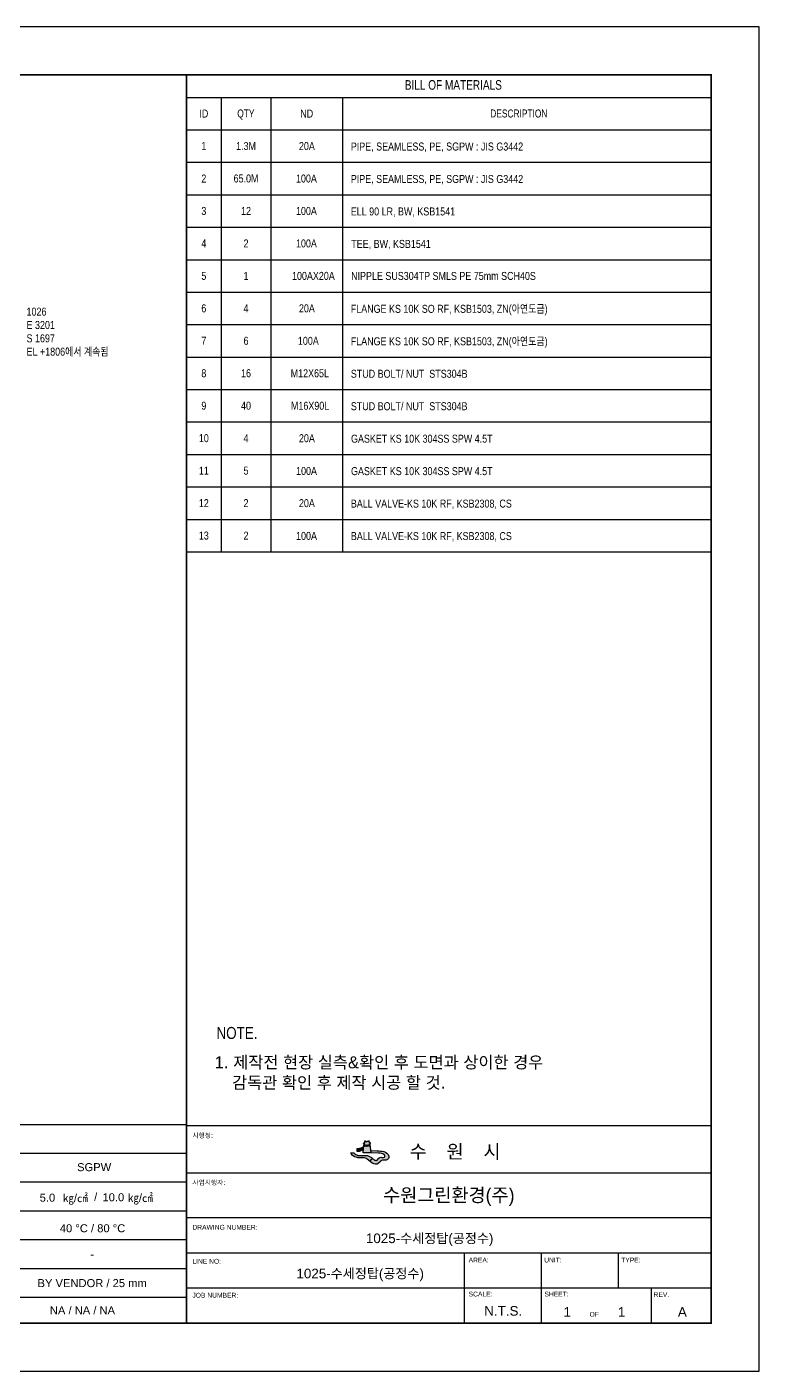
# Model space of a CAD drawing. Header units: millimetres. Extents: x 0 to 594, y 0 to 420.
# Drawn here: x 365.1 to 594, y 0 to 420 of the extents above; entities that cross this region are included whole.
import ezdxf
from ezdxf.enums import TextEntityAlignment as Align

# ---------------------------------------------------------------- set-up
doc = ezdxf.new("R2010")
doc.units = ezdxf.units.MM
doc.header["$LTSCALE"] = 0.25
for name, color, linetype in [('7', 5, 'Continuous'), ('주석', 7, 'Continuous'), ('지시선', 1, 'Continuous'), ('테이블', 7, 'Continuous')]:
    doc.layers.add(name, color=color, linetype=linetype)
doc.styles.add('AdskIsoAnnotation', font='arial.ttf', dxfattribs={"width": 0.8, "height": 1})
doc.styles.add('AdskIsoMetric', font='arial.ttf', dxfattribs={"width": 0.8, "height": 2.5})
doc.styles.add('MtXpl_', font='')
doc.styles.add('RomanS', font='arial.ttf')
doc.styles.get("Standard").update_dxf_attribs({"font": 'arial.ttf'})
doc.styles.add('굴림', font='')
doc.styles.get('MtXpl_').set_extended_font_data('Gulim')
doc.styles.get('굴림').set_extended_font_data('Gulim')

# ---------------------------------------------------------------- blocks, each defined once
blk = doc.blocks.new('수원시마크')
for color, points in [(1, [(3.75, 6.08, 0.143186), (2.76, 5.78, -0.141847), (1.87, 5.57), (1.39, 5.55), (1.39, 4.73), (1.96, 4.73, 0.144474), (2.64, 4.86), (2.85, 4.99, -0.277731), (3.42, 5.19), (3.68, 5.22)]), (3, [(4.54, 3.3), (1.78, 3.3, -0.16593), (0.46, 4.14), (-0.62, 4.14, 0.174295), (0.21, 3.1, 0.126792), (2.29, 2.45), (3.76, 2.41, -0.209259), (4.99, 2.06), (5.76, 1.43), (6.79, 2.24), (6.45, 2.52, 0.16522)])]:
    blk.add_hatch(color=color).paths.add_polyline_path(points)
h = blk.add_hatch(color=5)
h.paths.add_polyline_path([(6.27, 4.13), (6.04, 6.98), (5.7, 6.98), (5.7, 7.25), (6.13, 7.29), (6.13, 7.5), (5.64, 7.81), (5.64, 8.21), (5.5, 8.21), (5.5, 8.01), (4.93, 7.98), (4.36, 8.01), (4.36, 8.21), (4.22, 8.21), (4.22, 7.81), (3.73, 7.5), (3.73, 7.29), (4.16, 7.25), (4.16, 6.98), (3.82, 6.98), (3.59, 4.13)])
h.paths.add_polyline_path([(4.76, 6.46), (4.76, 6.74), (5.1, 6.74), (5.1, 6.46)], flags=16)
h.paths.add_polyline_path([(5.41, 6.46), (5.41, 6.74), (5.75, 6.74), (5.75, 6.46)], flags=16)
h.paths.add_polyline_path([(4.45, 6.46), (4.11, 6.46), (4.11, 6.74), (4.45, 6.74)], flags=16)
h.paths.add_polyline_path([(8.83, 4.05, -0.174291), (10.75, 3.51, -0.59696), (10.82, 2.7, -0.25604), (10.22, 2.53, 0.024566), (9.63, 2.64, 0.278989), (8.96, 2.35), (8.37, 1.69, -0.298853), (7.44, 1.72), (6.79, 2.24), (5.76, 1.43), (6.54, 0.8, 0.063286), (7.28, 0.37, 0.24753), (8.73, 0.49), (9.46, 1.2, -0.193471), (10.41, 1.66), (11.45, 1.69, 0.388319), (12.37, 3.05, 0.259907), (10.64, 4.57, 0.04063), (8.4, 4.86), (6.21, 4.91), (6.27, 4.13), (6.32, 4.13)])
at = {"color": 1}
blk.add_line((5.76, 1.43), (6.79, 2.24), dxfattribs=at)
at = {"color": 5}
for points in [[(6.2, 4.91), (8.4, 4.86, -0.04063), (10.64, 4.57, -0.259907), (12.37, 3.05, -0.388319), (11.45, 1.69), (10.41, 1.66, 0.193471), (9.46, 1.2), (8.73, 0.49, -0.24753), (7.28, 0.37, -0.063286), (6.54, 0.8), (4.99, 2.06, 0.209259), (3.76, 2.41), (2.29, 2.45, -0.126792), (0.21, 3.1, -0.174295), (-0.62, 4.14, -2.92713)], [(-0.62, 4.14), (0.46, 4.14, 0.16593), (1.78, 3.3), (4.54, 3.3, -0.16522), (6.45, 2.52), (7.44, 1.72, 0.298853), (8.37, 1.69), (8.96, 2.35, -0.278989), (9.63, 2.64, -0.024566), (10.22, 2.53, 0.25604), (10.82, 2.7, 0.59696), (10.75, 3.51, 0.174291), (8.83, 4.05), (6.32, 4.13), (3.59, 4.13)]]:
    blk.add_lwpolyline(points, format="xyb", dxfattribs=at)
at = {"color": 1}
blk.add_lwpolyline([(3.75, 6.08, 0.143186), (2.76, 5.78, -0.141847), (1.87, 5.57), (1.39, 5.55), (1.39, 4.73), (1.96, 4.73, 0.144474), (2.64, 4.86), (2.85, 4.99, -0.277731), (3.42, 5.19), (3.68, 5.22)], format="xyb", dxfattribs=at)
at = {"color": 5}
for points in [[(3.59, 4.13), (3.82, 6.98), (4.16, 6.98), (4.16, 7.25), (3.73, 7.29), (3.73, 7.5), (4.22, 7.81), (4.22, 8.21), (4.36, 8.21), (4.36, 8.01), (4.93, 7.98)], [(6.27, 4.13), (6.04, 6.98), (5.7, 6.98), (5.7, 7.25), (6.13, 7.29), (6.13, 7.5), (5.64, 7.81), (5.64, 8.21), (5.5, 8.21), (5.5, 8.01), (4.93, 7.98)]]:
    blk.add_lwpolyline(points, dxfattribs=at)
for points in [[(4.11, 6.46), (4.45, 6.46), (4.45, 6.74), (4.11, 6.74)], [(4.76, 6.46), (5.1, 6.46), (5.1, 6.74), (4.76, 6.74)], [(5.75, 6.46), (5.41, 6.46), (5.41, 6.74), (5.75, 6.74)]]:
    blk.add_lwpolyline(points, close=True, dxfattribs=at)
blk = doc.blocks.new('T')
at = {"layer": '지시선', "xscale": 48, "yscale": 48, "zscale": 48}
blk.add_blockref('수원시마크', (-288, -200), dxfattribs=at)

msp = doc.modelspace()

# ---------------------------------------------------------------- linework, layer by layer
for p, q in [((415, 76.6899), (579, 76.6899)), ((415, 68), (308.5763, 68)), ((415, 59), (308.5763, 59)), ((415, 62), (579, 62)), ((415, 50), (308.5763, 50)), ((415, 48), (579, 48)), ((415, 41), (308.5763, 41)), ((415, 37), (579, 37)), ((415, 32), (308.5763, 32)), ((415, 26), (579, 26)), ((415, 23), (308.5763, 23))]:
    msp.add_line(p, q)
at = {"linetype": 'ByBlock', "lineweight": -2}
for p, q in [((501.9206, 15), (501.9206, 37)), ((526, 15), (526, 37)), ((550.0794, 26), (550.0794, 37)), ((560.3833, 15), (560.3833, 26))]:
    msp.add_line(p, q, dxfattribs=at)
msp.add_lwpolyline([(0, 0), (594, 0), (594, 420), (0, 420)], close=True)
at = {"const_width": 0.5}
msp.add_lwpolyline([(15, 15), (579, 15), (579, 405), (15, 405)], close=True, dxfattribs=at)
at = {"linetype": 'ByBlock', "lineweight": -2, "const_width": 0.5}
for points in [[(415, 15), (415, 405)], [(415, 77), (154, 77), (154, 15)]]:
    msp.add_lwpolyline(points, dxfattribs=at)
at = {"layer": '테이블'}
for p, q in [((415, 405), (414.9999, 255.9822)), ((415, 405), (579, 405)), ((415, 405), (579, 405)), ((579, 405), (578.9999, 255.9822)), ((415, 397.9822), (579, 397.9822)), ((415, 397.9822), (579, 397.9822)), ((425.82, 397.9822), (425.82, 387.8393)), ((425.82, 397.9822), (425.82, 387.8393)), ((441.3885, 397.9822), (441.3885, 387.8393)), ((441.3885, 397.9822), (441.3885, 387.8393)), ((463.7589, 397.9822), (463.7589, 387.8393)), ((463.7589, 397.9822), (463.7589, 387.8393)), ((463.7589, 397.9822), (463.7589, 387.8393)), ((415, 387.8393), (579, 387.8393)), ((415, 387.8393), (579, 387.8393)), ((415, 387.8393), (579, 387.8393)), ((415, 387.8393), (579, 387.8393)), ((415, 387.8393), (579, 387.8393)), ((425.82, 387.8393), (425.82, 367.5536)), ((441.3885, 387.8393), (441.3885, 367.5536)), ((463.7589, 387.8393), (463.7589, 367.5536)), ((414.9999, 377.6965), (578.9999, 377.6965)), ((414.9999, 367.5536), (578.9999, 367.5536)), ((414.9999, 367.5536), (578.9999, 367.5536)), ((425.82, 367.5536), (425.82, 347.2679)), ((441.3885, 367.5536), (441.3885, 347.2679)), ((463.7589, 367.5536), (463.7589, 347.2679)), ((414.9999, 357.4108), (578.9999, 357.4108)), ((414.9999, 347.2679), (578.9999, 347.2679)), ((414.9999, 347.2679), (578.9999, 347.2679)), ((425.82, 347.2679), (425.82, 337.125)), ((441.3885, 347.2679), (441.3885, 337.125)), ((463.7589, 347.2679), (463.7589, 337.125)), ((414.9999, 337.125), (578.9999, 337.125)), ((414.9999, 337.125), (578.9999, 337.125)), ((425.82, 337.125), (425.82, 316.8393)), ((441.3885, 337.125), (441.3885, 316.8393)), ((463.7589, 337.125), (463.7589, 316.8393)), ((414.9999, 326.9822), (578.9999, 326.9822)), ((414.9999, 316.8393), (578.9999, 316.8393)), ((414.9999, 316.8393), (578.9999, 316.8393)), ((425.82, 316.8393), (425.82, 276.2679)), ((441.3885, 316.8393), (441.3885, 276.2679)), ((463.7589, 316.8393), (463.7589, 276.2679)), ((414.9999, 306.6965), (578.9999, 306.6965)), ((414.9999, 296.5536), (578.9999, 296.5536)), ((414.9999, 286.4108), (578.9999, 286.4108)), ((414.9999, 276.2679), (578.9999, 276.2679)), ((414.9999, 276.2679), (578.9999, 276.2679)), ((425.82, 276.2679), (425.82, 255.9822)), ((441.3885, 276.2679), (441.3885, 255.9822)), ((463.7589, 276.2679), (463.7589, 255.9822)), ((414.9999, 266.125), (578.9999, 266.125)), ((414.9999, 255.9822), (578.9999, 255.9822))]:
    msp.add_line(p, q, dxfattribs=at)

# ---------------------------------------------------------------- block references
at = {"layer": '7', "xscale": 0.01912379949126055, "yscale": 0.01912379949126055, "zscale": 0.01912379949126055}
msp.add_blockref('T', (472.4222, 68.2071), dxfattribs=at)

# ---------------------------------------------------------------- texts
at = {"color": 7, "linetype": 'ByBlock', "lineweight": -2, "style": 'RomanS'}
for s, p in [('시행청:', (416.8367, 72.8857)), ('사업시행자:', (416.8367, 58.1958)), ('DRAWING NUMBER:', (416.8367, 44.1958)), ('LINE NO:', (416.8367, 33.5792)), ('AREA:', (503.1903, 33.9438)), ('UNIT:', (526.8116, 33.9438)), ('TYPE:', (550.8911, 33.9438)), ('JOB NUMBER:', (416.8367, 22.9625)), ('SCALE:', (503.1903, 23.3271)), ('SHEET:', (526.8904, 23.3271)), ('REV.', (560.9975, 23.16)), ('OF', (541, 17))]:
    msp.add_text(s, height=1.5, dxfattribs=at).set_placement(p)
at = {"style": '굴림'}
msp.add_text('수    원    시', height=4.255987, dxfattribs=at).set_placement((484.7572, 66.4683))
at = {"color": 7, "style": 'AdskIsoMetric'}
for s, p in [('SGPW', (380.7931, 62.4761)), ('5.0', (369.103, 52.9462)), ('㎏/㎠', (376.3782, 52.8069)), ('/', (386.1261, 53.2022)), ('10.0', (388.7325, 53.0638)), ('㎏/㎠', (396.6965, 52.8657)), ('40 %%DC / 80 %%DC', (375.399, 43.3833)), ('NA / NA / NA', (372.2839, 17.7298))]:
    msp.add_text(s, height=2.5, dxfattribs=at).set_placement(p)
at = {"style": '굴림'}
msp.add_text('수원그린환경(주)', height=4.25599, dxfattribs=at).set_placement((497, 55), align=Align.MIDDLE_CENTER)
at = {"color": 7, "style": 'AdskIsoMetric'}
for s, p in [('-', (385.5, 36.5)), ('BY VENDOR / 25 mm', (385.5, 27.5))]:
    msp.add_text(s, height=2.5, dxfattribs=at).set_placement(p, align=Align.MIDDLE_CENTER)
at = {"color": 7, "linetype": 'ByBlock', "lineweight": -2}
msp.add_text('N.T.S.', height=3, dxfattribs=at).set_placement((514, 17.3202), align=Align.CENTER)
at = {"color": 7}
for tag, p in [('1025-수세정탑(공정수)', (491, 40)), ('1025-수세정탑(공정수)', (469.2914, 29)), ('1', (534, 17)), ('1', (551, 17)), ('A', (570, 17))]:
    msp.add_attdef(tag, text='', height=3, dxfattribs=at).set_placement(p, align=Align.CENTER)
at = {"layer": '주석', "style": 'AdskIsoAnnotation', "width": 0.8}
msp.add_text('NOTE.', height=3.75, dxfattribs=at).set_placement((424.3734, 103.7723))
at = {"layer": '주석', "style": 'AdskIsoAnnotation'}
for s, p in [('1. 제작전 현장 실측&확인 후 도면과 상이한 경우 ', (423.7796, 94.6083)), ('   감독관 확인 후 제작 시공 할 것.', (424.9028, 88.2681))]:
    msp.add_text(s, height=3.75, dxfattribs=at).set_placement(p)
at = {"layer": '주석', "insert": (365, 317), "char_height": 2.5, "attachment_point": 7, "style": 'AdskIsoAnnotation'}
msp.add_mtext('\\P1026\\PE 3201\\PS 1697\\PEL +1806{\\fGulim|b0|i0|c129|p50;에서 계속됨}', dxfattribs=at)
at = {"layer": '테이블', "width": 0.8}
for s, height, style, p in [('BILL OF MATERIALS', 3, 'MtXpl_', (483.2302, 400.3642)), ('QTY', 2.5, 'MtXpl_', (430.8626, 391.6891)), ('DESCRIPTION', 2.5, 'MtXpl_', (509.9447, 391.6924)), ('20A', 2.5, 'AdskIsoMetric', (450.1426, 381.5188)), ('PIPE, SEAMLESS, PE, SGPW : JIS G3442', 2.5, 'AdskIsoMetric', (466.3613, 381.3731)), ('100A', 2.5, 'AdskIsoMetric', (449.2211, 371.375)), ('PIPE, SEAMLESS, PE, SGPW : JIS G3442', 2.5, 'AdskIsoMetric', (466.3613, 371.2302)), ('100A', 2.5, 'AdskIsoMetric', (449.2211, 361.2322)), ('ELL 90 LR, BW, KSB1541', 2.5, 'AdskIsoMetric', (466.3558, 361.0874)), ('100A', 2.5, 'AdskIsoMetric', (449.2211, 351.0893)), ('TEE, BW, KSB1541', 2.5, 'AdskIsoMetric', (466.5113, 350.9445)), ('100AX20A', 2.5, 'AdskIsoMetric', (447.9788, 340.9473)), ('NIPPLE SUS304TP SMLS PE 75mm SCH40S', 2.5, 'AdskIsoMetric', (466.4513, 340.9329)), ('20A', 2.5, 'AdskIsoMetric', (450.1426, 330.8045)), ('FLANGE KS 10K SO RF, KSB1503, ZN(아연도금)', 2.5, 'AdskIsoMetric', (466.3476, 330.6588)), ('100A', 2.5, 'AdskIsoMetric', (449.8227, 320.6608)), ('FLANGE KS 10K SO RF, KSB1503, ZN(아연도금)', 2.5, 'AdskIsoMetric', (466.3476, 320.5159)), ('M12X65L', 2.5, 'AdskIsoMetric', (447.5655, 310.5179)), ('STUD BOLT/ NUT  STS304B', 2.5, 'AdskIsoMetric', (466.3722, 310.3722)), ('M16X90L', 2.5, 'AdskIsoMetric', (447.6535, 300.375)), ('STUD BOLT/ NUT  STS304B', 2.5, 'AdskIsoMetric', (466.3722, 300.2294)), ('20A', 2.5, 'AdskIsoMetric', (450.1426, 290.233)), ('GASKET KS 10K 304SS SPW 4.5T', 2.5, 'AdskIsoMetric', (466.4281, 290.0874)), ('100A', 2.5, 'AdskIsoMetric', (449.2505, 279.994)), ('GASKET KS 10K 304SS SPW 4.5T', 2.5, 'AdskIsoMetric', (466.4281, 279.9445)), ('20A', 2.5, 'AdskIsoMetric', (450.1426, 269.9473)), ('BALL VALVE-KS 10K RF, KSB2308, CS', 2.5, 'AdskIsoMetric', (466.3722, 269.8008)), ('100A', 2.5, 'AdskIsoMetric', (449.2505, 259.7083)), ('BALL VALVE-KS 10K RF, KSB2308, CS', 2.5, 'AdskIsoMetric', (466.3722, 259.6579))]:
    msp.add_text(s, height=height, dxfattribs=dict(at, style=style)).set_placement(p)
at = {"layer": '테이블', "char_height": 2.5, "attachment_point": 5, "style": 'AdskIsoMetric'}
for s, insert, width in [('ID', (420.41, 392.9108), 7.820039), ('ND', (452.5737, 392.9108), 19.370384), ('1', (420.41, 382.7679), 7.820039), ('1.3M', (433.6042, 382.7679), 12.568491), ('2', (420.41, 372.625), 7.820039), ('65.0M', (433.6042, 372.625), 12.568491), ('3', (420.41, 362.4822), 7.820039), ('12', (433.6042, 362.4822), 12.568491), ('4', (420.41, 352.3393), 7.820039), ('2', (433.6042, 352.3393), 12.568491), ('5', (420.41, 342.1965), 7.820039), ('1', (433.6042, 342.1965), 12.568491), ('6', (420.41, 332.0536), 7.820039), ('4', (433.6042, 332.0536), 12.568491), ('7', (420.41, 321.9108), 7.820039), ('6', (433.6042, 321.9108), 12.568491), ('8', (420.41, 311.7679), 7.820039), ('16', (433.6042, 311.7679), 12.568491), ('9', (420.41, 301.625), 7.820039), ('40', (433.6042, 301.625), 12.568491), ('10', (420.41, 291.4822), 7.820039), ('4', (433.6042, 291.4822), 12.568491), ('11', (420.41, 281.3393), 7.820039), ('5', (433.6042, 281.3393), 12.568491), ('12', (420.41, 271.1965), 7.820039), ('2', (433.6042, 271.1965), 12.568491), ('13', (420.41, 261.0536), 7.820039), ('2', (433.6042, 261.0536), 12.568491)]:
    msp.add_mtext(s, dxfattribs=dict(at, insert=insert, width=width))

doc.saveas('drawing.dxf')
